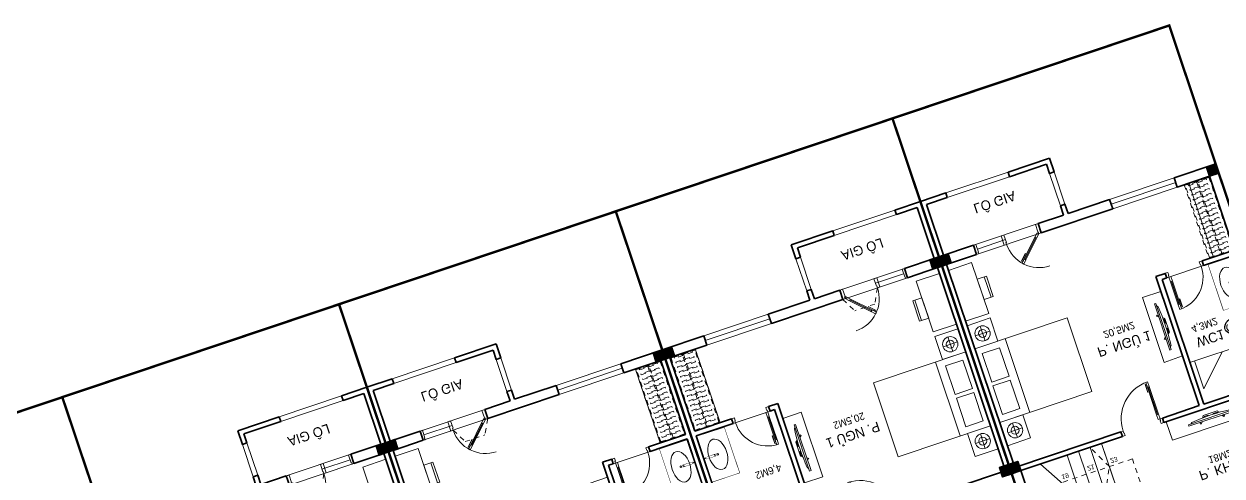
# Model space of a CAD drawing. Header units: metres. Extents: x 568336 to 569219, y 2065964 to 2066430.
# Drawn here: x 568559.74 to 568584.36, y 2066067.5 to 2066076.79 of the extents above; entities that cross this region are included whole.
import ezdxf

# ---------------------------------------------------------------- set-up
doc = ezdxf.new("R2010")
doc.units = ezdxf.units.M
for name, pattern in [('$AUDIT_BAD_LTYPE2', [0]), ('CENTER', [2, 1.25, -0.25, 0.25, -0.25]), ('HIDDEN', [0.375, 0.25, -0.125]), ('HIDDEN2', [0.1875, 0.125, -0.0625]), ('X-5M-G-MB PHONGNGU$0$HIDDEN2', [0.1875, 0.125, -0.0625]), ('xref-thap C (mb tang 32-2)$0$HIDDEN', [0.375, 0.25, -0.125])]:
    doc.linetypes.add(name, pattern=pattern)
doc.layers.get('0').update_dxf_attribs({"linetype": 'CONTINUOUS'})
doc.layers.get('DEFPOINTS').update_dxf_attribs({"linetype": 'CONTINUOUS'})
for name, color, linetype, lineweight in [('-CENTER', 143, 'CENTER', 13), ('-CONCRETE', 1, 'CONTINUOUS', 35), ('-DOOR', 137, 'CONTINUOUS', 9), ('-FURNITURE', 46, 'CONTINUOUS', 9), ('-KH', 143, 'CONTINUOUS', 13), ('-LINE1', 7, 'CONTINUOUS', 18), ('-LINE2', 252, 'CONTINUOUS', 9), ('-STEEL1', 1, 'CONTINUOUS', 35), ('-TEXT', 7, 'CONTINUOUS', 15), ('-WALL', 4, 'CONTINUOUS', 35), ('TEXT25', 2, 'CONTINUOUS', 13)]:
    doc.layers.add(name, color=color, linetype=linetype, lineweight=lineweight)
doc.layers.add('-RANH GIOI LO DAT', color=12, linetype='CONTINUOUS')
doc.layers.add('ChiaLo', color=128, linetype='CENTER')
doc.styles.add('SVN_AVO_thuong', font='')
doc.styles.add('T1', font='', dxfattribs={"height": 200})
doc.styles.get('SVN_AVO_thuong').set_extended_font_data('SVN-Avo')
doc.styles.get('T1').set_extended_font_data('VNgeometric Light')

# ---------------------------------------------------------------- blocks, each defined once
blk = doc.blocks.new('*U145')
at = {"linetype": 'X-5M-G-MB PHONGNGU$0$HIDDEN2'}
for points in [[(0, 600), (0, 0), (1746, 0), (1746, 600)], [(1726, 580), (1726, 20), (20, 20), (20, 580)], [(1726, 287), (1726, 313), (20, 313), (20, 287)], [(114, 319), (109, 319), (109, 280), (114, 280)], [(228, 319), (223, 319), (223, 280), (228, 280)], [(342, 319), (337, 319), (337, 280), (342, 280)], [(456, 319), (451, 319), (451, 280), (456, 280)], [(570, 319), (565, 319), (565, 280), (570, 280)], [(684, 319), (679, 319), (679, 280), (684, 280)], [(798, 319), (793, 319), (793, 280), (798, 280)], [(912, 319), (907, 319), (907, 280), (912, 280)], [(1026, 319), (1021, 319), (1021, 280), (1026, 280)], [(1140, 319), (1135, 319), (1135, 280), (1140, 280)], [(1254, 319), (1249, 319), (1249, 280), (1254, 280)], [(1368, 319), (1363, 319), (1363, 280), (1368, 280)], [(1482, 319), (1477, 319), (1477, 280), (1482, 280)], [(1596, 319), (1591, 319), (1591, 280), (1596, 280)], [(1710, 319), (1705, 319), (1705, 280), (1710, 280)]]:
    blk.add_lwpolyline(points, close=True, dxfattribs=at)
for points in [[(122, 313), (122, 515), (100, 515), (100, 313)], [(100, 287), (100, 92), (122, 92), (122, 287)], [(236, 313), (236, 515), (214, 515), (214, 313)], [(214, 287), (214, 92), (236, 92), (236, 287)], [(350, 313), (350, 515), (328, 515), (328, 313)], [(328, 287), (328, 92), (350, 92), (350, 287)], [(464, 313), (464, 515), (442, 515), (442, 313)], [(442, 287), (442, 92), (464, 92), (464, 287)], [(578, 313), (578, 515), (556, 515), (556, 313)], [(556, 287), (556, 92), (578, 92), (578, 287)], [(692, 313), (692, 515), (670, 515), (670, 313)], [(670, 287), (670, 92), (692, 92), (692, 287)], [(806, 313), (806, 515), (784, 515), (784, 313)], [(784, 287), (784, 92), (806, 92), (806, 287)], [(920, 313), (920, 515), (898, 515), (898, 313)], [(898, 287), (898, 92), (920, 92), (920, 287)], [(1034, 313), (1034, 515), (1012, 515), (1012, 313)], [(1012, 287), (1012, 92), (1034, 92), (1034, 287)], [(1148, 313), (1148, 515), (1126, 515), (1126, 313)], [(1126, 287), (1126, 92), (1148, 92), (1148, 287)], [(1262, 313), (1262, 515), (1240, 515), (1240, 313)], [(1240, 287), (1240, 92), (1262, 92), (1262, 287)], [(1376, 313), (1376, 515), (1354, 515), (1354, 313)], [(1354, 287), (1354, 92), (1376, 92), (1376, 287)], [(1490, 313), (1490, 515), (1468, 515), (1468, 313)], [(1468, 287), (1468, 92), (1490, 92), (1490, 287)], [(1604, 313), (1604, 515), (1582, 515), (1582, 313)], [(1582, 287), (1582, 92), (1604, 92), (1604, 287)], [(1718, 313), (1718, 515), (1696, 515), (1696, 313)], [(1696, 287), (1696, 92), (1718, 92), (1718, 287)]]:
    blk.add_lwpolyline(points, dxfattribs=at)
blk = doc.blocks.new('Sink_Cicle')
blk.add_lwpolyline([(17, -50), (-17, -50), (-18, -252), (17, -252)], close=True)
blk.add_circle((0, -300), 17.5)
at = {"layer": 'DEFPOINTS'}
blk.add_line((0, -100), (0, 0), dxfattribs=at)
blk.add_wipeout([(17, -50), (-17, -50), (-18, -252), (17, -252)])
at = {"layer": '-FURNITURE', "linetype": 'Continuous'}
blk.add_ellipse((0, -300), major_axis=(-325, 0), ratio=0.584615, dxfattribs=at)
blk.add_line((-18, -237), (17, -237))
blk = doc.blocks.new('*U146')
at = {"ltscale": 300}
blk.add_lwpolyline([(0, 0), (999, 0), (999, -600), (0, -600)], close=True, dxfattribs=at)
blk.add_wipeout([(0, 0), (999, 0), (999, -600), (0, -600)], dxfattribs=at)
blk.add_blockref('Sink_Cicle', (500, 0), dxfattribs=at)
blk = doc.blocks.new('XR.MB.LM123$0$tvi 1')
blk.add_lwpolyline([(29, 0), (29, -1000), (0, -1000), (0, 0)], close=True)
for points in [[(-24, -236), (-39, -252)], [(0, -256), (-24, -236)], [(29, -50), (52, -81)], [(0, -285), (-39, -252)], [(70, -315), (111, -350), (111, -650), (70, -685)], [(89, -446), (89, -360), (71, -345)], [(89, -446), (73, -446)], [(0, -715), (-39, -748)], [(89, -554), (89, -640), (71, -655)], [(89, -554), (73, -554)], [(-24, -764), (-39, -748)], [(0, -744), (-24, -764)], [(29, -950), (52, -919)]]:
    blk.add_lwpolyline(points)
blk.add_arc((-4025, -500), 4099, 354.1311, 5.8689)
blk = doc.blocks.new('X-5M-G-MB PHONGNGU$0$A$C25DB0C3F')
at = {"elevation": 0}
for points in [[(0, 438), (197, 438), (197, 0), (0, 0)], [(197, 438), (197, 0), (0, 0), (0, 438)]]:
    blk.add_lwpolyline(points, close=True, dxfattribs=at)
at = {"elevation": 0, "flags": 128}
blk.add_lwpolyline([(44, 438), (44, 0)], dxfattribs=at)
blk = doc.blocks.new('G1600')
for p, q in [((137477, -212827), (139077, -212827)), ((137385, -213234), (137070, -213234)), ((137228, -213392), (137228, -213077)), ((139169, -213234), (139484, -213234)), ((139326, -213392), (139326, -213077))]:
    blk.add_line(p, q)
blk.add_lwpolyline([(137477, -213484), (137477, -211484), (139077, -211484), (139077, -213484), (137477, -213484)])
for points in [[(136977, -213484), (136977, -212984), (137477, -212984), (137477, -213484)], [(137617, -213375), (137617, -212999), (138235, -212999), (138235, -213375)], [(138937, -213375), (138937, -212999), (138320, -212999), (138320, -213375)], [(139577, -213484), (139577, -212984), (139077, -212984), (139077, -213484)]]:
    blk.add_lwpolyline(points, close=True)
for centre, radius in [((137228, -213234), 157), ((137228, -213234), 82.4), ((139326, -213234), 157), ((139326, -213234), 82.4)]:
    blk.add_circle(centre, radius)
blk = doc.blocks.new('*U150')
at = {"linetype": '$AUDIT_BAD_LTYPE2'}
for p, q in [((70, 100), (70, 600)), ((90, 600), (90, 100))]:
    blk.add_line(p, q, dxfattribs=at)
for points in [[(50, 600), (90, 600), (90, 700), (50, 700), (50, 600)], [(50, 603), (50, 100)], [(50, 100), (90, 100), (90, 0), (50, 0), (50, 100)]]:
    blk.add_lwpolyline(points)
for points in [[(118, 495), (118, 664), (90, 664), (90, 636), (113, 636), (113, 495)], [(0, 0), (50, 0), (50, -40), (60, -40), (60, -100), (0, -100)], [(800, 0), (750, 0), (750, -40), (740, -40), (740, -100), (800, -100)]]:
    blk.add_lwpolyline(points, close=True)
at = {"linetype": '$AUDIT_BAD_LTYPE2', "ltscale": 0.3}
blk.add_arc((50, 0), 700, 0, 90, dxfattribs=at)
blk = doc.blocks.new('*U152')
at = {"linetype": '$AUDIT_BAD_LTYPE2'}
for p, q in [((70, 100), (70, 700)), ((90, 700), (90, 100))]:
    blk.add_line(p, q, dxfattribs=at)
for points in [[(50, 700), (90, 700), (90, 800), (50, 800), (50, 700)], [(50, 703), (50, 100)], [(50, 100), (90, 100), (90, 0), (50, 0), (50, 100)]]:
    blk.add_lwpolyline(points)
for points in [[(118, 595), (118, 764), (90, 764), (90, 736), (113, 736), (113, 595)], [(0, 0), (50, 0), (50, -40), (60, -40), (60, -100), (0, -100)], [(900, 0), (850, 0), (850, -40), (840, -40), (840, -100), (900, -100)]]:
    blk.add_lwpolyline(points, close=True)
at = {"linetype": '$AUDIT_BAD_LTYPE2', "ltscale": 0.3}
blk.add_arc((50, 0), 800, 0, 90, dxfattribs=at)
blk = doc.blocks.new('*U151')
at = {"linetype": '$AUDIT_BAD_LTYPE2'}
for p, q in [((135, 57), (488, 410)), ((503, 396), (149, 42))]:
    blk.add_line(p, q, dxfattribs=at)
for points in [[(474, 424), (503, 396), (573, 467), (545, 495), (474, 424)], [(476, 426), (121, 71)], [(121, 71), (149, 42), (78, -28), (50, 0), (121, 71)]]:
    blk.add_lwpolyline(points)
for points in [[(448, 301), (568, 421), (548, 441), (528, 421), (544, 405), (444, 305)], [(0, 0), (50, 0), (50, -40), (60, -40), (60, -199), (0, -199)], [(800, 0), (750, 0), (750, -40), (740, -40), (740, -199), (800, -199)]]:
    blk.add_lwpolyline(points, close=True)
at = {"linetype": '$AUDIT_BAD_LTYPE2', "ltscale": 0.3}
blk.add_arc((50, 0), 700, 0, 90, dxfattribs=at)
blk = doc.blocks.new('A$C5C575821')
at = {"layer": '-CONCRETE'}
h = blk.add_hatch(color=256, dxfattribs=at)
h.dxf.hatch_style = 1
h.paths.add_polyline_path([(0, 200), (0, 0), (200, 0), (200, 200)])
blk.add_lwpolyline([(0, 0), (200, 0), (200, 200), (0, 200)], close=True, dxfattribs=at)
blk = doc.blocks.new('TRUC M4')
at = {"layer": '-WALL'}
for p in [(-200, 14600), (5600, 14600), (-200, 9000), (5600, 9000), (-200, 4300), (5600, 4300), (-200, -200), (5600, -200)]:
    blk.add_blockref('A$C5C575821', p, dxfattribs=at)
blk = doc.blocks.new('M4- T2')
at = {"layer": '-DOOR'}
for p, q in [((721073, 33441), (721873, 33441)), ((718183, 31641), (717572, 31641)), ((720473, 31741), (721873, 31741)), ((720473, 31741), (720473, 31541)), ((720473, 31641), (721873, 31641)), ((720473, 31541), (721873, 31541))]:
    blk.add_line(p, q, dxfattribs=at)
for points in [[(717523, 31741), (718923, 31741), (718923, 31541), (717523, 31541)], [(720473, 31741), (721873, 31741), (721873, 31541), (720473, 31541)]]:
    blk.add_lwpolyline(points, dxfattribs=at)
blk.add_lwpolyline([(717523, 31741), (717564, 31741), (717564, 31708), (717572, 31708), (717572, 31541), (717523, 31541)], close=True, dxfattribs=at)
at = {"layer": '-FURNITURE'}
for points in [[(720473, 33667), (720473, 35069), (720873, 35065), (720873, 33667)], [(716873, 32967), (717373, 32967), (717373, 31867), (716873, 31867)]]:
    blk.add_lwpolyline(points, close=True, dxfattribs=at)
at = {"layer": '-LINE1'}
blk.add_line((718673, 30341), (717323, 30341), dxfattribs=at)
for points in [[(719473, 31341), (719473, 30641)], [(719573, 31341), (719573, 30641)], [(718673, 30441), (717323, 30441)]]:
    blk.add_lwpolyline(points, dxfattribs=at)
at = {"layer": '-LINE2', "linetype": 'HIDDEN2', "ltscale": 10}
for p, q in [((718173, 31741), (718333, 32041)), ((718333, 32041), (718762, 32041)), ((718923, 31741), (718762, 32041))]:
    blk.add_line(p, q, dxfattribs=at)
at = {"layer": '-RANH GIOI LO DAT', "linetype": 'HIDDEN', "ltscale": 10, "const_width": 50}
blk.add_lwpolyline([(716773, 48541), (722773, 48541), (722773, 28541), (716773, 28541)], close=True, dxfattribs=at)
at = {"layer": '-WALL'}
for p, q in [((722773, 46541), (722773, 32541)), ((716773, 40741), (716773, 31541)), ((716873, 31741), (716873, 36141)), ((716873, 36141), (719173, 36141)), ((720873, 36141), (720873, 33341)), ((720973, 33441), (720973, 36141)), ((720873, 33341), (721073, 33341)), ((721073, 33441), (720973, 33441)), ((721073, 33341), (721073, 33441)), ((721873, 33441), (721873, 33341)), ((716773, 30341), (716773, 31541)), ((717523, 31741), (716873, 31741)), ((716873, 31541), (717523, 31541)), ((716873, 30441), (716873, 31541)), ((717523, 31541), (717523, 31741)), ((718923, 31741), (720473, 31741)), ((718923, 31541), (718923, 31741)), ((719473, 31541), (718923, 31541)), ((719473, 31341), (719473, 31541)), ((720473, 31541), (719573, 31541)), ((719573, 31341), (719573, 31541)), ((720473, 31741), (720473, 31541)), ((722673, 31741), (721873, 31741)), ((721873, 31741), (721873, 31541)), ((721873, 31541), (722773, 31541)), ((719473, 31341), (719573, 31341)), ((719473, 30441), (719473, 30641)), ((719473, 30641), (719573, 30641)), ((719573, 30341), (719573, 30641)), ((717323, 30341), (716773, 30341)), ((717323, 30441), (716873, 30441)), ((717323, 30341), (717323, 30441)), ((718673, 30341), (718673, 30441)), ((718673, 30441), (719473, 30441)), ((718673, 30341), (719573, 30341))]:
    blk.add_line(p, q, dxfattribs=at)
at = {"layer": '-DOOR', "rotation": 180}
blk.add_blockref('*U152', (720073, 36141), dxfattribs=at)
at = {"layer": '-DOOR'}
blk.add_blockref('*U150', (721073, 33441), dxfattribs=at)
at = {"layer": '-DOOR', "xscale": -1}
blk.add_blockref('*U151', (718923, 31741), dxfattribs=at)
at = {"layer": '-FURNITURE'}
for name, p, rotation in [('G1600', (930357, 172644), 270), ('X-5M-G-MB PHONGNGU$0$A$C25DB0C3F', (717570, 32666), 180.0007140750975)]:
    blk.add_blockref(name, p, dxfattribs=dict(at, rotation=rotation))
at = {"layer": '-FURNITURE', "extrusion": (0, 0, -1), "rotation": 179.9963102775916}
blk.add_blockref('XR.MB.LM123$0$tvi 1', (-720663, 33867), dxfattribs=at)
at = {"layer": '-FURNITURE', "extrusion": (0, 0, -1), "xscale": 0.916666666665974, "yscale": 0.916666666665974, "zscale": -0.916666666665974, "rotation": 270}
blk.add_blockref('*U145', (-722673, 33341), dxfattribs=at)
at = {"layer": 'TEXT25'}
for s, height, style, p in [('P. NGỦ 1', 200, 'SVN_AVO_thuong', (719039, 34347)), ('4,6M2', 150, 'T1', (721221, 34533)), ('20,5M2', 150, 'T1', (719263, 34070)), ('LÔ GIA', 200, 'SVN_AVO_thuong', (717770, 30792))]:
    blk.add_text(s, height=height, rotation=360, dxfattribs=dict(at, style=style)).set_placement(p)
at = {"layer": '-FURNITURE', "extrusion": (0, 0, -1), "xscale": -1, "zscale": -1, "rotation": 90}
blk.add_blockref('*U146', (-722673, 34441), dxfattribs=at)
at = {"layer": '-FURNITURE'}
blk.add_line((722123, 33341), (722123, 31741), dxfattribs=at)
at = {"layer": '-WALL'}
for p, q in [((722773, 31541), (722773, 46541)), ((722673, 35241), (722673, 33441)), ((722673, 33441), (721873, 33441)), ((721873, 33341), (722673, 33341)), ((722673, 33341), (722673, 31741))]:
    blk.add_line(p, q, dxfattribs=at)
at = {"layer": '-STEEL1'}
blk.add_blockref('TRUC M4', (716973, 31741), dxfattribs=at)
blk = doc.blocks.new('A$C18091ED7')
for p, q in [((0, -42), (0, 0)), ((146, -27), (179, -27)), ((146, -27), (146, -30)), ((146, -30), (166, -30)), ((153, -37), (146, -30)), ((152, 0), (152, -27)), ((152, 0), (179, 0)), ((153, -37), (166, -37)), ((153, -40), (153, -37)), ((153, -40), (178, -40)), ((153, -40), (178, -40)), ((153, -40), (153, -42)), ((185, -30), (166, -30)), ((178, -37), (166, -37)), ((185, -30), (178, -37)), ((178, -37), (178, -40)), ((178, -40), (178, -42)), ((179, 0), (179, -27)), ((179, -27), (185, -27)), ((185, -27), (185, -30)), ((-83, -267), (-83, -300)), ((-83, -278), (-83, -288)), ((-61, -290), (-83, -290)), ((-63, -265), (-81, -265)), ((-61, -267), (-61, -300)), ((61, -267), (61, -300)), ((61, -290), (83, -290)), ((63, -265), (81, -265)), ((83, -267), (83, -300)), ((83, -278), (83, -288)), ((165, -262), (165, -290)), ((168, -260), (228, -260)), ((168, -292), (207, -292)), ((231, -274), (231, -262))]:
    blk.add_line(p, q)
for points in [[(230, -219, -0.137407), (225, -235), (222, -241, -0.236081), (198, -255, -0.051961), (-198, -255, -0.236081), (-222, -241), (-225, -235, -0.137407), (-230, -219), (-230, -72, -0.198912), (-226, -63), (-209, -46, -0.198912), (-200, -42), (0, -42), (200, -42, -0.198912), (209, -46), (226, -63, -0.198912), (230, -72)], [(144, -619, -0.212405), (26, -734, -0.027685), (-1, -739, -0.022279), (-26, -734, -0.212405), (-144, -619, -0.142796), (-167, -428, -0.093005), (-128, -309, -0.256439), (-111, -300), (0, -300), (111, -300, -0.256439), (128, -309, -0.093005), (167, -428, -0.142796)]]:
    blk.add_lwpolyline(points, format="xyb", close=True)
at = {"linetype": 'xref-thap C (mb tang 32-2)$0$HIDDEN', "ltscale": 100}
blk.add_lwpolyline([(61, -669, -0.199031), (0, -699, -0.199031), (-61, -669, -0.218924), (-132, -478, -0.153791), (-112, -404, -0.236701), (0, -348, -0.236701), (112, -404, -0.153791), (132, -478, -0.218924)], format="xyb", close=True, dxfattribs=at)
blk.add_circle((166, -78), 13.9)
for centre, radius, start, end in [((-81, -267), 1.98, 90, 180), ((-63, -267), 1.98, 0, 90), ((63, -267), 1.98, 90, 180), ((81, -267), 1.98, 0, 90), ((168, -262), 2.47, 90, 180), ((168, -290), 2.47, 180, 270), ((207, -277), 15.5, 270, 306.4659), ((168, -225), 80.1, 306.4659, 320.3123), ((228, -274), 2.47, 320.3123, 0)]:
    blk.add_arc(centre, radius, start, end)
for points in [[(-156, -259), (-157, -267), (-164, -328), (-169, -385), (-184, -528), (-136, -679), (-50, -735), (-20, -741), (0, -744)], [(156, -259), (157, -267), (164, -328), (169, -385), (184, -528), (136, -679), (50, -735), (20, -741), (0, -744)]]:
    blk.add_open_spline(points, degree=3, knots=[130.613938, 130.613938, 130.613938, 130.613938, 152.852109, 311.129351, 417.703951, 561.383393, 697.692632, 710.812262, 710.812262, 710.812262, 710.812262])
blk = doc.blocks.new('TRUC M8')
at = {"layer": '-WALL'}
for p in [(-200, 14600), (5600, 14600), (-200, 9000), (5600, 9000), (-200, 4300), (5600, 4300), (-200, -200), (5600, -200)]:
    blk.add_blockref('A$C5C575821', p, dxfattribs=at)
blk = doc.blocks.new('M8-T2')
at = {"layer": '-DOOR'}
for p, q in [((204318.2, -234362.3), (204318.4, -234562.3)), ((204318.4, -234362.3), (205718.4, -234362.3)), ((202028.1, -234462.3), (201416.9, -234462.3)), ((204318.4, -234462.3), (205718.4, -234462.3)), ((204318.4, -234562.3), (205718.4, -234562.3))]:
    blk.add_line(p, q, dxfattribs=at)
for points in [[(201368.1, -234362.3), (202768.1, -234362.3), (202768.1, -234562.3), (201368.1, -234562.3)], [(204318.2, -234362.3), (205718.1, -234362), (205718.1, -234562), (204318.2, -234562.3)]]:
    blk.add_lwpolyline(points, dxfattribs=at)
blk.add_lwpolyline([(201368.1, -234362.3), (201408.7, -234362.3), (201408.7, -234394.8), (201416.9, -234394.8), (201416.9, -234562.3), (201368.1, -234562.3)], close=True, dxfattribs=at)
at = {"layer": '-FURNITURE'}
for p, q in [((204817.7, -230862.6), (206517.7, -230862.6)), ((205968, -232762.1), (205968, -234362.3))]:
    blk.add_line(p, q, dxfattribs=at)
for points in [[(203967.9, -229462.6), (206518, -229462.5), (206518, -229862.5), (203967.9, -229862.6)], [(204318, -232436.2), (204318, -231034.2), (204718, -231038.2), (204718, -232436.2)], [(200718, -233136.2), (201218, -233136.2), (201218, -234236.2), (200718, -234236.2)]]:
    blk.add_lwpolyline(points, close=True, dxfattribs=at)
blk.add_lwpolyline([(204918, -230862.6), (204918, -230262.6), (205518, -230862.6)], dxfattribs=at)
at = {"layer": '-KH', "linetype": 'HIDDEN2', "ltscale": 5}
blk.add_lwpolyline([(201318, -225863), (203067.6, -225863), (203067.6, -229363), (201318, -229363)], close=True, dxfattribs=at)
blk.add_lwpolyline([(202317.7, -228863), (202567.6, -229363), (202317.7, -229863)], dxfattribs=at)
at = {"layer": '-LINE1'}
for p, q in [((201818, -228863), (201240.7, -229863)), ((201818, -229863), (201818, -228863)), ((202067.9, -228863), (202067.9, -229863)), ((202067.9, -229863), (202067.9, -228863)), ((202317.7, -228863), (202317.7, -229863)), ((202317.7, -229863), (202317.7, -228863)), ((202567.6, -229863), (202567.6, -228813)), ((202567.6, -228863), (202567.6, -229863)), ((202518.1, -235762.1), (201168.1, -235762.1))]:
    blk.add_line(p, q, dxfattribs=at)
for points in [[(203318.1, -234762.3), (203318.1, -235462.1)], [(203418.1, -234762.3), (203418.1, -235462.1)], [(202518.1, -235662.1), (201168.1, -235662.1)]]:
    blk.add_lwpolyline(points, dxfattribs=at)
at = {"layer": '-RANH GIOI LO DAT', "linetype": 'HIDDEN', "ltscale": 10, "const_width": 50}
blk.add_lwpolyline([(200617.9, -217562.3), (206617.8, -217562.3), (206617.9, -237562.3), (200617.9, -237562.3)], close=True, dxfattribs=at)
at = {"layer": '-WALL'}
for p, q in [((200618.1, -225362), (200618.1, -234562.1)), ((200818, -229862.6), (200818, -225362)), ((200718, -234362.5), (200718, -229962.6)), ((200718, -229962.6), (203017.9, -229962.6)), ((203017.9, -229862.6), (200818, -229862.6)), ((203017.9, -229962.6), (203017.9, -229862.6)), ((206418, -229862.6), (203917.9, -229862.6)), ((203917.9, -229862.6), (203917.9, -229962.6)), ((203917.9, -229962.6), (204717.9, -229962.6)), ((204717.9, -229962.6), (204718, -232762)), ((204818, -229962.6), (206417.7, -229962.6)), ((204818, -232662.1), (204818, -229962.6)), ((204917.9, -232662.1), (204818, -232662.1)), ((204917.9, -232762), (204917.9, -232662.1)), ((204718, -232762), (204917.9, -232762)), ((201368.1, -234362.5), (200718, -234362.5)), ((201368.1, -234562.1), (201368.1, -234362.5)), ((202768.1, -234362.3), (204318.2, -234362.3)), ((202768.1, -234562.3), (202768.1, -234362.3)), ((204318.2, -234362.3), (204318.2, -234562.3)), ((206418, -234362.3), (205718.1, -234362)), ((205718.1, -234362), (205718.1, -234562.1)), ((200618.1, -234562.1), (201368.1, -234562.1)), ((200618.1, -235762.1), (200618.1, -234562.1)), ((200718.1, -234562.1), (200618.1, -234562.1)), ((200718.1, -235662.1), (200718.1, -234562.1)), ((203318.1, -234562.3), (202768.1, -234562.3)), ((203318.1, -234762.3), (203318.1, -234562.3)), ((204318.2, -234562.3), (203418.1, -234562.3)), ((203418.1, -234762.3), (203418.1, -234562.3)), ((205718.1, -234562.1), (206618, -234562.3)), ((203318.1, -234762.3), (203418.1, -234762.3)), ((201168.1, -235662.1), (200718.1, -235662.1)), ((201168.1, -235762.1), (201168.1, -235662.1)), ((202518.1, -235762.1), (202518.1, -235662.1)), ((202518.1, -235662.1), (203318.1, -235662.1)), ((203318.1, -235662.1), (203318.1, -235462.1)), ((203318.1, -235462.1), (203418.1, -235462.1)), ((203418.1, -235762.1), (203418.1, -235462.1)), ((201168.1, -235762.1), (200618.1, -235762.1)), ((202518.1, -235762.1), (203418.1, -235762.1))]:
    blk.add_line(p, q, dxfattribs=at)
blk.add_lwpolyline([(206618, -231662.6), (206618, -234562.3)], dxfattribs=at)
at = {"layer": '-DOOR', "rotation": 180}
blk.add_blockref('*U152', (203917.9, -229962.6), dxfattribs=at)
at = {"layer": '-DOOR', "xscale": -1}
blk.add_blockref('*U151', (202768.1, -234362.3), dxfattribs=at)
at = {"layer": '-FURNITURE', "extrusion": (0, 0, -1), "xscale": -1, "rotation": 90.00368972240832}
blk.add_blockref('XR.MB.LM123$0$tvi 1', (-205382.2, -229630.1), dxfattribs=at)
at = {"layer": '-FURNITURE'}
for name, p, rotation in [('G1600', (414202.2, -93459.1), 270), ('X-5M-G-MB PHONGNGU$0$A$C25DB0C3F', (201415.1, -233437.1), 180.0007140750975)]:
    blk.add_blockref(name, p, dxfattribs=dict(at, rotation=rotation))
at = {"layer": '-FURNITURE', "extrusion": (0, 0, -1), "rotation": 179.9963102775916}
blk.add_blockref('XR.MB.LM123$0$tvi 1', (-204508.3, -232236.5), dxfattribs=at)
at = {"layer": '-FURNITURE', "xscale": -1, "rotation": 270}
blk.add_blockref('A$C18091ED7', (206459.9, -231287.6), dxfattribs=at)
at = {"layer": '-TEXT', "style": 'T1'}
for s, p in [('19', (201568, -229512.8)), ('21', (202123.7, -229512.8)), ('23 ', (202623.4, -229512.8))]:
    blk.add_text(s, height=100, rotation=360, dxfattribs=at).set_placement(p)
at = {"layer": 'TEXT25'}
for s, height, rotation, style, p in [('P. KHÁCH', 200, 360, 'SVN_AVO_thuong', (204263.2, -228687.9)), ('18M2', 150, 0, 'T1', (204541.4, -228907.9)), ('WC1', 200, 360, 'SVN_AVO_thuong', (205078.9, -231299.8)), ('4,3M2', 150, 360, 'T1', (205066.6, -231570.6)), ('P. NGỦ 1', 200, 360, 'SVN_AVO_thuong', (203091, -231755.8)), ('20,5M2', 150, 360, 'T1', (203314.5, -232033.5)), ('LÔ GIA', 200, 360, 'SVN_AVO_thuong', (201615, -235361.6))]:
    blk.add_text(s, height=height, rotation=rotation, dxfattribs=dict(at, style=style)).set_placement(p)
at = {"layer": '-FURNITURE', "extrusion": (0, 0, -1), "xscale": -1, "zscale": -1, "rotation": 90}
blk.add_blockref('*U146', (-206417.8, -231662.6), dxfattribs=at)
at = {"layer": '-DOOR'}
blk.add_line((204917.9, -232662.1), (205717.9, -232662.1), dxfattribs=at)
at = {"layer": '-WALL'}
for p, q in [((206417.8, -232662.1), (205717.9, -232662.1)), ((205717.9, -232662.1), (205717.9, -232762)), ((205717.9, -232762), (206418, -232762)), ((206418, -232762), (206418, -234362.3))]:
    blk.add_line(p, q, dxfattribs=at)
at = {"layer": '-DOOR'}
blk.add_blockref('*U150', (204917.9, -232662.1), dxfattribs=at)
at = {"layer": '-FURNITURE', "extrusion": (0, 0, -1), "xscale": 0.916666666665974, "yscale": 0.916666666665974, "zscale": -0.916666666665974, "rotation": 270}
blk.add_blockref('*U145', (-206418, -232762), dxfattribs=at)
at = {"layer": '-STEEL1'}
blk.add_blockref('TRUC M8', (200817.9, -234362.4), dxfattribs=at)

msp = doc.modelspace()

# ---------------------------------------------------------------- linework, layer by layer
at = {"layer": 'ChiaLo', "ltscale": 5}
for points in [[(568583.279, 2066076.755), (568589.642, 2066057.794), (568528.296, 2066037.207)], [(568577.591, 2066074.846), (568583.954, 2066055.885)], [(568571.902, 2066072.937), (568578.266, 2066053.976)], [(568566.214, 2066071.028), (568572.577, 2066052.067)], [(568560.526, 2066069.119), (568566.889, 2066050.158)]]:
    msp.add_lwpolyline(points, dxfattribs=at)

# ---------------------------------------------------------------- next in the draw order: block references
at = {"layer": '-CENTER', "color": 2, "true_color": 0xf1eb1f, "xscale": 0.001, "yscale": 0.001, "zscale": 0.001, "rotation": 198.5512921127117}
msp.add_blockref('M4- T2', (569248.039, 2066329.948), dxfattribs=at)

# ---------------------------------------------------------------- next in the draw order: block references
at = {"layer": '-CENTER', "color": 2, "true_color": 0xf1eb1f, "xscale": -0.001, "yscale": 0.001, "zscale": 0.001, "rotation": 198.5514997287698}
msp.add_blockref('M4- T2', (567877.606, 2065870.04), dxfattribs=at)

# ---------------------------------------------------------------- next in the draw order: block references
at = {"layer": '-CENTER', "color": 2, "true_color": 0xf1eb1f, "xscale": 0.001, "yscale": 0.001, "zscale": 0.001, "rotation": 198.5512921127117}
msp.add_blockref('M4- T2', (569236.662, 2066326.13), dxfattribs=at)
at = {"layer": '-WALL', "color": 2, "true_color": 0xf1eb1f, "xscale": -0.001, "yscale": 0.001, "zscale": 0.001, "rotation": 198.5516401779939}
msp.add_blockref('M8-T2', (568462.98, 2065785.8), dxfattribs=at)

# ---------------------------------------------------------------- next in the draw order: block references
at = {"layer": '-CENTER', "color": 2, "true_color": 0xf1eb1f, "xscale": -0.001, "yscale": 0.001, "zscale": 0.001, "rotation": 198.5514997287698}
msp.add_blockref('M4- T2', (567866.229, 2065866.222), dxfattribs=at)

doc.saveas('drawing.dxf')
